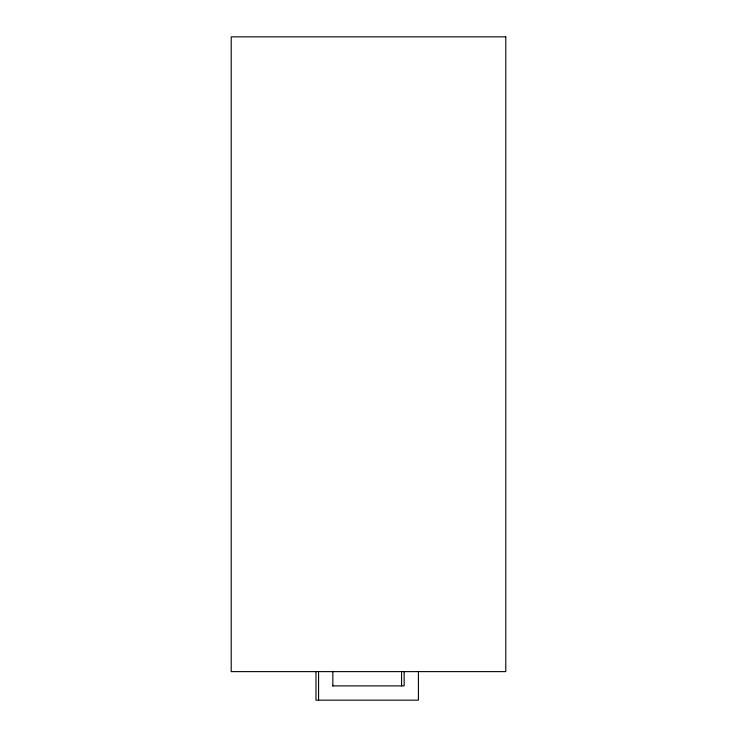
<?xml version="1.0" encoding="UTF-8"?>
<svg xmlns="http://www.w3.org/2000/svg" width="737" height="737" viewBox="0 0 737 737"><rect width="100%" height="100%" fill="white"/><g stroke="black" fill="none" stroke-linecap="round" stroke-linejoin="round"><path stroke-width="1.11" d="M332.553 685.889L404.162 685.889L404.162 671.619M418.423 671.619L418.423 700.15L315.989 700.15L315.989 671.619M401.573 671.619L401.573 685.889M332.838 671.619L332.838 685.889M318.577 671.619L318.577 700.15M505.794 36.85L231.206 36.85L231.206 671.619L505.794 671.619L505.794 36.85"/></g></svg>
